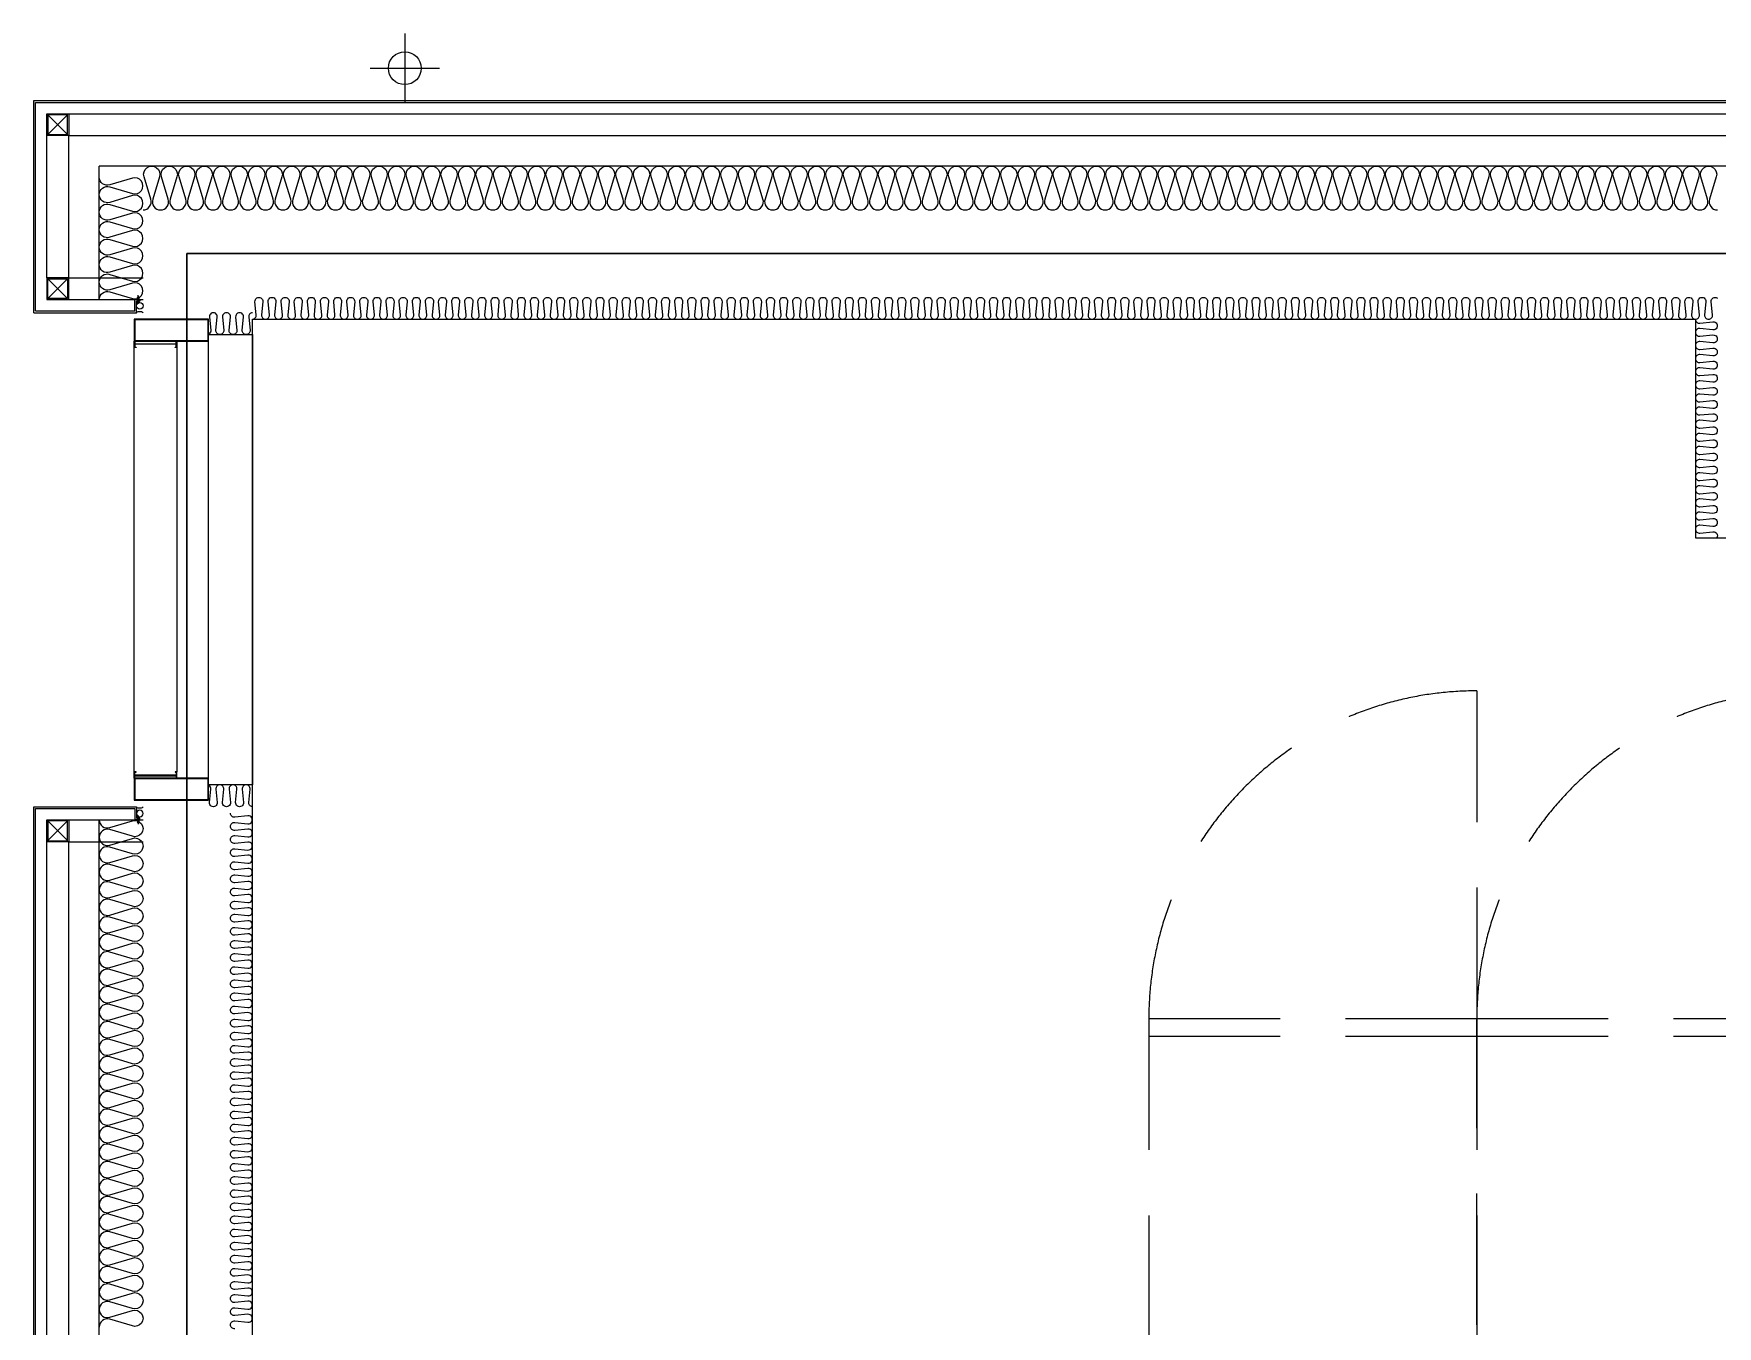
# Model space of a CAD drawing. Header units: millimetres. Extents: x -95754 to 177808, y 34455 to 149960.
# Drawn here: x 108954 to 112804, y 120552 to 123508 of the extents above; entities that cross this region are included whole.
import ezdxf

# ---------------------------------------------------------------- set-up
doc = ezdxf.new("R2010")
doc.units = ezdxf.units.MM
doc.header["$LTSCALE"] = 300
for name, pattern in [('CENTERX2', [4, 2.5, -0.5, 0.5, -0.5]), ('H1', [1.5, 1, -0.5]), ('HID', [2.8, 1.8, -1])]:
    doc.linetypes.add(name, pattern=pattern)
for name, color, linetype in [('------00 Switch Gear', 8, 'Continuous'), ('6FIN', 6, 'Continuous'), ('A-ELE-8', 8, 'Continuous'), ('A-ETC-전기', 253, 'H1'), ('A-FIN', 6, 'Continuous'), ('A-그릴', 4, 'Continuous'), ('A-지붕바닥', 251, 'Continuous'), ('A-하지철물', 55, 'Continuous'), ('ISL', 251, 'Continuous'), ('loco_SCR', 1, 'Continuous'), ('SCREW', 6, 'Continuous'), ('SHEET', 6, 'Continuous'), ('도면층1', 3, 'Continuous'), ('보(girder)', 7, 'HID'), ('복합판넬', 6, 'Continuous'), ('우수계획', 7, 'Continuous'), ('코킹', 191, 'Continuous')]:
    doc.layers.add(name, color=color, linetype=linetype)
doc.layers.add('A-ETC-AREA', color=21, linetype='Continuous', plot=False)

# ---------------------------------------------------------------- blocks, each defined once
blk = doc.blocks.new('*U2290')
at = {"layer": '6FIN'}
blk.add_lwpolyline([(25.3, 50), (-24.7, 50), (-24.7, 0), (25.3, 0)], close=True, dxfattribs=at)
at = {"layer": 'SHEET', "color": 8}
for p, q in [((-22.2, 2.5), (22.8, 47.5)), ((22.8, 2.5), (-22.2, 47.5))]:
    blk.add_line(p, q, dxfattribs=at)
blk.add_lwpolyline([(22.3, 2.3), (-21.7, 2.3, -0.414214), (-22.4, 3), (-22.4, 47, -0.414214), (-21.7, 47.7), (22.3, 47.7, -0.414214), (23, 47), (23, 3, -0.414214)], format="xyb", close=True, dxfattribs=at)
blk = doc.blocks.new('A$C4ff37237')
at = {"layer": '우수계획', "color": 1}
for p, q in [((79.2, 158.3, 0), (79.2, 0, 0)), ((0, 79.2, 0), (158.3, 79.2, 0))]:
    blk.add_line(p, q, dxfattribs=at)
at = {"layer": '우수계획', "color": 6, "lineweight": -3}
blk.add_circle((79.2, 79.2, 0), 37.5, dxfattribs=at)
blk = doc.blocks.new('screw-2')
at = {"layer": 'loco_SCR', "linetype": 'CENTERX2'}
blk.add_line((-8.6, 0), (20.1, 0), dxfattribs=at)
at = {"layer": 'loco_SCR'}
for p, q in [((-2.4, 1.6), (-1.7, 3)), ((-0.7, 0.3), (-2.2, 0.8)), ((0, 4), (0, -4)), ((0, 2), (12.5, 2)), ((4.2, 2.5), (2.4, -2.5)), ((5.9, 2.5), (4.1, -2.5)), ((7.6, 2.5), (5.8, -2.5)), ((9.3, 2.5), (7.5, -2.5)), ((11, 2.5), (10.3, 0.5)), ((16, 0), (11.1, 0.8)), ((16, 0), (12.4, -2)), ((16, 0), (12.5, 2)), ((-2.4, -1.6), (-1.7, -3)), ((-0.7, -0.3), (-2.2, -0.8)), ((0, -2), (12.4, -2)), ((9.8, -1), (9.2, -2.5))]:
    blk.add_line(p, q, dxfattribs=at)
for centre, radius, start, end in [((0, 0), 4, 90, 270), ((-2, 1.3), 0.5, 135, 249.9068), ((-2.1, 3.1), 0.393, 352.9095, 75.2899), ((-0.7, 0), 0.262, 273.8076, 86.5479), ((11.1, -0.6), 1.4, 70.8182, 270.5294), ((-2, -1.3), 0.5, 109.9826, 225), ((-2.1, -3), 0.393, 261.9149, 3.4868)]:
    blk.add_arc(centre, radius, start, end, dxfattribs=at)
blk = doc.blocks.new('A$Caf999d5d')
at = {"layer": 'A-FIN'}
for p, q in [((-1, 15), (25, 14.9)), ((3, 19), (29, 18.9)), ((25, 7.4), (25, 14.9)), ((28, 7.4), (25, 7.4)), ((29, 7.4), (25, 7.4)), ((29, 7.4), (29, 18.9))]:
    blk.add_line(p, q, dxfattribs=at)
at = {"layer": '코킹', "color": 1}
blk.add_circle((14.5, 7.5), 7.5, dxfattribs=at)
at = {"layer": '코킹', "color": 1, "extrusion": (0, 0, -1)}
blk.add_ellipse((-1, 7.5), major_axis=(0, 7.5), ratio=0.368706, start_param=0, end_param=3.141604, dxfattribs=at)
at = {"layer": 'SCREW', "xscale": 0.700000000000001, "yscale": 0.700000000000001, "zscale": 0.700000000000001, "rotation": 359.9997454971837}
blk.add_blockref('screw-2', (25, 11.2), dxfattribs=at)
blk = doc.blocks.new('A$C23e6e1ad')
at = {"layer": 'A-하지철물'}
for p, q in [((170, -30), (0, -30)), ((170, -80), (0, -80))]:
    blk.add_line(p, q, dxfattribs=at)
at = {"layer": '복합판넬'}
for p, q in [((250, 0), (15, 0)), ((246, -4), (19, -4))]:
    blk.add_line(p, q, dxfattribs=at)
at = {"layer": 'A-FIN', "rotation": 270}
blk.add_blockref('A$Caf999d5d', (0, -1), dxfattribs=at)
at = {"layer": '보(girder)', "rotation": 90}
blk.add_blockref('*U2290', (220, -55.3), dxfattribs=at)
blk = doc.blocks.new('*U2392')
at = {"layer": 'A-그릴', "color": 8, "ltscale": 4}
for p, q in [((-1438.1, 170), (-438.1, 170)), ((-1438.1, 0), (-438.1, 0))]:
    blk.add_line(p, q, dxfattribs=at)
at = {"layer": 'A-그릴', "color": 8}
for p, q in [((-1423.1, 170), (-453.1, 170)), ((-453.1, 72.8), (-1423.1, 72.8))]:
    blk.add_line(p, q, dxfattribs=at)
at = {"layer": 'A-그릴', "color": 7, "ltscale": 4}
blk.add_line((-438.1, 0), (-438.1, 170), dxfattribs=at)
at = {"layer": 'A-그릴', "ltscale": 4}
for points in [[(-1438.1, 0), (-1438.1, 170), (-1488.1, 170), (-1488.1, 0), (-1438.1, 0)], [(-388.1, 0), (-388.1, 170), (-438.1, 170), (-438.1, 0), (-388.1, 0)]]:
    blk.add_lwpolyline(points, dxfattribs=at)
for points in [[(-1439.3, 1.2), (-1439.3, 168.8), (-1486.9, 168.8), (-1486.9, 1.2)], [(-1423.1, 170), (-1438.1, 170), (-1438.1, 168), (-1436.6, 168), (-1436.6, 168.9), (-1432.2, 168.9), (-1432.2, 73.9), (-1436.6, 73.9), (-1436.6, 74.8), (-1438.1, 74.8), (-1438.1, 72.8), (-1423.1, 72.8), (-1423.1, 76.8), (-1424.2, 76.8), (-1424.2, 73.9), (-1431.1, 73.9), (-1431.1, 168.9), (-1424.2, 168.9), (-1424.2, 166), (-1423.1, 166)], [(-453.1, 170), (-438.1, 170), (-438.1, 168), (-439.6, 168), (-439.6, 168.9), (-444, 168.9), (-444, 73.9), (-439.6, 73.9), (-439.6, 74.8), (-438.1, 74.8), (-438.1, 72.8), (-453.1, 72.8), (-453.1, 76.8), (-452, 76.8), (-452, 73.9), (-445.1, 73.9), (-445.1, 168.9), (-452, 168.9), (-452, 166), (-453.1, 166)], [(-389.3, 1.2), (-389.3, 168.8), (-436.9, 168.8), (-436.9, 1.2)]]:
    blk.add_lwpolyline(points, close=True, dxfattribs=at)
blk = doc.blocks.new('750X2500')
at = {"layer": 'A-ETC-전기'}
for p, q in [((-3250, 750), (-2458, 750)), ((-2460, 750), (-2460, 0)), ((-40, 750), (-40, 0)), ((750, 0), (-42, 0))]:
    blk.add_line(p, q, dxfattribs=at)
blk.add_lwpolyline([(-2500, 750), (-2500, 0), (0, 0), (0, 750)], close=True, dxfattribs=at)
for centre, start, end in [((-2500, 750), 180, 270), ((0, 0), 0, 90)]:
    blk.add_arc(centre, 750, start, end, dxfattribs=at)

msp = doc.modelspace()

# ---------------------------------------------------------------- linework, layer by layer
at = {"layer": 'A-ELE-8'}
msp.add_line((109453.6, 122820), (109453.6, 121790), dxfattribs=at)
at = {"layer": 'A-ETC-AREA'}
for points in [[(109303.6, 107505), (145803.6, 107505), (145803.6, 123005), (109303.6, 123005)], [(109303.6, 123005), (136703.6, 123005), (136703.6, 111105), (109303.6, 111105)]]:
    msp.add_lwpolyline(points, close=True, dxfattribs=at)
at = {"layer": 'A-하지철물'}
for points in [[(108983.6, 122950), (108983.6, 123325), (131898.6, 123325)], [(109033.6, 122950), (109033.6, 123275), (131898.6, 123275)], [(109203.6, 118695), (108983.6, 118695), (108983.6, 121660)], [(109203.6, 118745), (109033.6, 118745), (109033.6, 121660)]]:
    msp.add_lwpolyline(points, dxfattribs=at)
at = {"layer": 'ISL'}
for p, q in [((109103.6, 122900), (109103.6, 123205)), ((109353.6, 122820), (109453.6, 122820)), ((109453.6, 121790), (109353.6, 121790)), ((109103.6, 118695), (109103.6, 121710))]:
    msp.add_line(p, q, dxfattribs=at)
at = {"layer": 'ISL', "elevation": 0}
for points in [[(131948.6, 123205), (109103.6, 123205)], [(109453.6, 118665), (109453.6, 122855), (112753.6, 122855), (112753.6, 122355), (113553.6, 122355), (113553.6, 122855), (121303.6, 122855), (121303.6, 121855), (123853.6, 121855), (123853.6, 122355), (124353.6, 122355), (124353.6, 122855), (134353.6, 122855), (134353.6, 122355), (135153.6, 122355), (135153.6, 122855), (136553.6, 122855), (136553.6, 118455)]]:
    msp.add_lwpolyline(points, dxfattribs=at)
for points in [[(109203.6, 123105, 0.509267), (109221.3, 123129.3), (109205.9, 123180.8, -1.372593), (109241.3, 123180.8), (109225.9, 123129.3, 0.509267), (109243.6, 123105, 0.509267), (109261.3, 123129.3), (109245.9, 123180.8, -1.372593), (109281.3, 123180.8), (109265.9, 123129.3, 0.509267), (109283.6, 123105, 0.509267), (109301.3, 123129.3), (109285.9, 123180.8, -1.372593), (109321.3, 123180.8), (109305.9, 123129.3, 0.509267), (109323.6, 123105, 0.509267), (109341.3, 123129.3), (109325.9, 123180.8, -1.372593), (109361.3, 123180.8), (109345.9, 123129.3, 0.509267), (109363.6, 123105, 0.509267), (109381.3, 123129.3), (109365.9, 123180.8, -1.372593), (109401.3, 123180.8), (109385.9, 123129.3, 0.509267), (109403.6, 123105, 0.509267), (109421.3, 123129.3), (109405.9, 123180.8, -1.372593), (109441.3, 123180.8), (109425.9, 123129.3, 0.509267), (109443.6, 123105, 0.509267), (109461.3, 123129.3), (109445.9, 123180.8, -1.372593), (109481.3, 123180.8), (109465.9, 123129.3, 0.509267), (109483.6, 123105, 0.509267), (109501.3, 123129.3), (109485.9, 123180.8, -1.372593), (109521.3, 123180.8), (109505.9, 123129.3, 0.509267), (109523.6, 123105, 0.509267), (109541.3, 123129.3), (109525.9, 123180.8, -1.372593), (109561.3, 123180.8), (109545.9, 123129.3, 0.509267), (109563.6, 123105, 0.509267), (109581.3, 123129.3), (109565.9, 123180.8, -1.372593), (109601.3, 123180.8), (109585.9, 123129.3, 0.509267), (109603.6, 123105, 0.509267), (109621.3, 123129.3), (109605.9, 123180.8, -1.372593), (109641.3, 123180.8), (109625.9, 123129.3, 0.509267), (109643.6, 123105, 0.509267), (109661.3, 123129.3), (109645.9, 123180.8, -1.372593), (109681.3, 123180.8), (109665.9, 123129.3, 0.509267), (109683.6, 123105, 0.509267), (109701.3, 123129.3), (109685.9, 123180.8, -1.372593), (109721.3, 123180.8), (109705.9, 123129.3, 0.509267), (109723.6, 123105, 0.509267), (109741.3, 123129.3), (109725.9, 123180.8, -1.372593), (109761.3, 123180.8), (109745.9, 123129.3, 0.509267), (109763.6, 123105, 0.509267), (109781.3, 123129.3), (109765.9, 123180.8, -1.372593), (109801.3, 123180.8), (109785.9, 123129.3, 0.509267), (109803.6, 123105, 0.509267), (109821.3, 123129.3), (109805.9, 123180.8, -1.372593), (109841.3, 123180.8), (109825.9, 123129.3, 0.509267), (109843.6, 123105, 0.509267), (109861.3, 123129.3), (109845.9, 123180.8, -1.372593), (109881.3, 123180.8), (109865.9, 123129.3, 0.509267), (109883.6, 123105, 0.509267), (109901.3, 123129.3), (109885.9, 123180.8, -1.372593), (109921.3, 123180.8), (109905.9, 123129.3, 0.509267), (109923.6, 123105, 0.509267), (109941.3, 123129.3), (109925.9, 123180.8, -1.372593), (109961.3, 123180.8), (109945.9, 123129.3, 0.509267), (109963.6, 123105, 0.509267), (109981.3, 123129.3), (109965.9, 123180.8, -1.372593), (110001.3, 123180.8), (109985.9, 123129.3, 0.509267), (110003.6, 123105, 0.509267), (110021.3, 123129.3), (110005.9, 123180.8, -1.372593), (110041.3, 123180.8), (110025.9, 123129.3, 0.509267), (110043.6, 123105, 0.509267), (110061.3, 123129.3), (110045.9, 123180.8, -1.372593), (110081.3, 123180.8), (110065.9, 123129.3, 0.509267), (110083.6, 123105, 0.509267), (110101.3, 123129.3), (110085.9, 123180.8, -1.372593), (110121.3, 123180.8), (110105.9, 123129.3, 0.509267), (110123.6, 123105, 0.509267), (110141.3, 123129.3), (110125.9, 123180.8, -1.372593), (110161.3, 123180.8), (110145.9, 123129.3, 0.509267), (110163.6, 123105, 0.509267), (110181.3, 123129.3), (110165.9, 123180.8, -1.372593), (110201.3, 123180.8), (110185.9, 123129.3, 0.509267), (110203.6, 123105, 0.509267), (110221.3, 123129.3), (110205.9, 123180.8, -1.372593), (110241.3, 123180.8), (110225.9, 123129.3, 0.509267), (110243.6, 123105, 0.509267), (110261.3, 123129.3), (110245.9, 123180.8, -1.372593), (110281.3, 123180.8), (110265.9, 123129.3, 0.509267), (110283.6, 123105, 0.509267), (110301.3, 123129.3), (110285.9, 123180.8, -1.372593), (110321.3, 123180.8), (110305.9, 123129.3, 0.509267), (110323.6, 123105, 0.509267), (110341.3, 123129.3), (110325.9, 123180.8, -1.372593), (110361.3, 123180.8), (110345.9, 123129.3, 0.509267), (110363.6, 123105, 0.509267), (110381.3, 123129.3), (110365.9, 123180.8, -1.372593), (110401.3, 123180.8), (110385.9, 123129.3, 0.509267), (110403.6, 123105, 0.509267), (110421.3, 123129.3), (110405.9, 123180.8, -1.372593), (110441.3, 123180.8), (110425.9, 123129.3, 0.509267), (110443.6, 123105, 0.509267), (110461.3, 123129.3), (110445.9, 123180.8, -1.372593), (110481.3, 123180.8), (110465.9, 123129.3, 0.509267), (110483.6, 123105, 0.509267), (110501.3, 123129.3), (110485.9, 123180.8, -1.372593), (110521.3, 123180.8), (110505.9, 123129.3, 0.509267), (110523.6, 123105, 0.509267), (110541.3, 123129.3), (110525.9, 123180.8, -1.372593), (110561.3, 123180.8), (110545.9, 123129.3, 0.509267), (110563.6, 123105, 0.509267), (110581.3, 123129.3), (110565.9, 123180.8, -1.372593), (110601.3, 123180.8), (110585.9, 123129.3, 0.509267), (110603.6, 123105, 0.509267), (110621.3, 123129.3), (110605.9, 123180.8, -1.372593), (110641.3, 123180.8), (110625.9, 123129.3, 0.509267), (110643.6, 123105, 0.509267), (110661.3, 123129.3), (110645.9, 123180.8, -1.372593), (110681.3, 123180.8), (110665.9, 123129.3, 0.509267), (110683.6, 123105, 0.509267), (110701.3, 123129.3), (110685.9, 123180.8, -1.372593), (110721.3, 123180.8), (110705.9, 123129.3, 0.509267), (110723.6, 123105, 0.509267), (110741.3, 123129.3), (110725.9, 123180.8, -1.372593), (110761.3, 123180.8), (110745.9, 123129.3, 0.509267), (110763.6, 123105, 0.509267), (110781.3, 123129.3), (110765.9, 123180.8, -1.372593), (110801.3, 123180.8), (110785.9, 123129.3, 0.509267), (110803.6, 123105, 0.509267), (110821.3, 123129.3), (110805.9, 123180.8, -1.372593), (110841.3, 123180.8), (110825.9, 123129.3, 0.509267), (110843.6, 123105, 0.509267), (110861.3, 123129.3), (110845.9, 123180.8, -1.372593), (110881.3, 123180.8), (110865.9, 123129.3, 0.509267), (110883.6, 123105, 0.509267), (110901.3, 123129.3), (110885.9, 123180.8, -1.372593), (110921.3, 123180.8), (110905.9, 123129.3, 0.509267), (110923.6, 123105, 0.509267), (110941.3, 123129.3), (110925.9, 123180.8, -1.372593), (110961.3, 123180.8), (110945.9, 123129.3, 0.509267), (110963.6, 123105, 0.509267), (110981.3, 123129.3), (110965.9, 123180.8, -1.372593), (111001.3, 123180.8), (110985.9, 123129.3, 0.509267), (111003.6, 123105, 0.509267), (111021.3, 123129.3), (111005.9, 123180.8, -1.372593), (111041.3, 123180.8), (111025.9, 123129.3, 0.509267), (111043.6, 123105, 0.509267), (111061.3, 123129.3), (111045.9, 123180.8, -1.372593), (111081.3, 123180.8), (111065.9, 123129.3, 0.509267), (111083.6, 123105, 0.509267), (111101.3, 123129.3), (111085.9, 123180.8, -1.372593), (111121.3, 123180.8), (111105.9, 123129.3, 0.509267), (111123.6, 123105, 0.509267), (111141.3, 123129.3), (111125.9, 123180.8, -1.372593), (111161.3, 123180.8), (111145.9, 123129.3, 0.509267), (111163.6, 123105, 0.509267), (111181.3, 123129.3), (111165.9, 123180.8, -1.372593), (111201.3, 123180.8), (111185.9, 123129.3, 0.509267), (111203.6, 123105, 0.509267), (111221.3, 123129.3), (111205.9, 123180.8, -1.372593), (111241.3, 123180.8), (111225.9, 123129.3, 0.509267), (111243.6, 123105, 0.509267), (111261.3, 123129.3), (111245.9, 123180.8, -1.372593), (111281.3, 123180.8), (111265.9, 123129.3, 0.509267), (111283.6, 123105, 0.509267), (111301.3, 123129.3), (111285.9, 123180.8, -1.372593), (111321.3, 123180.8), (111305.9, 123129.3, 0.509267), (111323.6, 123105, 0.509267), (111341.3, 123129.3), (111325.9, 123180.8, -1.372593), (111361.3, 123180.8), (111345.9, 123129.3, 0.509267), (111363.6, 123105, 0.509267), (111381.3, 123129.3), (111365.9, 123180.8, -1.372593), (111401.3, 123180.8), (111385.9, 123129.3, 0.509267), (111403.6, 123105, 0.509267), (111421.3, 123129.3), (111405.9, 123180.8, -1.372593), (111441.3, 123180.8), (111425.9, 123129.3, 0.509267), (111443.6, 123105, 0.509267), (111461.3, 123129.3), (111445.9, 123180.8, -1.372593), (111481.3, 123180.8), (111465.9, 123129.3, 0.509267), (111483.6, 123105, 0.509267), (111501.3, 123129.3), (111485.9, 123180.8, -1.372593), (111521.3, 123180.8), (111505.9, 123129.3, 0.509267), (111523.6, 123105, 0.509267), (111541.3, 123129.3), (111525.9, 123180.8, -1.372593), (111561.3, 123180.8), (111545.9, 123129.3, 0.509267), (111563.6, 123105, 0.509267), (111581.3, 123129.3), (111565.9, 123180.8, -1.372593), (111601.3, 123180.8), (111585.9, 123129.3, 0.509267), (111603.6, 123105, 0.509267), (111621.3, 123129.3), (111605.9, 123180.8, -1.372593), (111641.3, 123180.8), (111625.9, 123129.3, 0.509267), (111643.6, 123105, 0.509267), (111661.3, 123129.3), (111645.9, 123180.8, -1.372593), (111681.3, 123180.8), (111665.9, 123129.3, 0.509267), (111683.6, 123105, 0.509267), (111701.3, 123129.3), (111685.9, 123180.8, -1.372593), (111721.3, 123180.8), (111705.9, 123129.3, 0.509267), (111723.6, 123105, 0.509267), (111741.3, 123129.3), (111725.9, 123180.8, -1.372593), (111761.3, 123180.8), (111745.9, 123129.3, 0.509267), (111763.6, 123105, 0.509267), (111781.3, 123129.3), (111765.9, 123180.8, -1.372593), (111801.3, 123180.8), (111785.9, 123129.3, 0.509267), (111803.6, 123105, 0.509267), (111821.3, 123129.3), (111805.9, 123180.8, -1.372593), (111841.3, 123180.8), (111825.9, 123129.3, 0.509267), (111843.6, 123105, 0.509267), (111861.3, 123129.3), (111845.9, 123180.8, -1.372593), (111881.3, 123180.8), (111865.9, 123129.3, 0.509267), (111883.6, 123105, 0.509267), (111901.3, 123129.3), (111885.9, 123180.8, -1.372593), (111921.3, 123180.8), (111905.9, 123129.3, 0.509267), (111923.6, 123105, 0.509267), (111941.3, 123129.3), (111925.9, 123180.8, -1.372593), (111961.3, 123180.8), (111945.9, 123129.3, 0.509267), (111963.6, 123105, 0.509267), (111981.3, 123129.3), (111965.9, 123180.8, -1.372593), (112001.3, 123180.8), (111985.9, 123129.3, 0.509267), (112003.6, 123105, 0.509267), (112021.3, 123129.3), (112005.9, 123180.8, -1.372593), (112041.3, 123180.8), (112025.9, 123129.3, 0.509267), (112043.6, 123105, 0.509267), (112061.3, 123129.3), (112045.9, 123180.8, -1.372593), (112081.3, 123180.8), (112065.9, 123129.3, 0.509267), (112083.6, 123105, 0.509267), (112101.3, 123129.3), (112085.9, 123180.8, -1.372593), (112121.3, 123180.8), (112105.9, 123129.3, 0.509267), (112123.6, 123105, 0.509267), (112141.3, 123129.3), (112125.9, 123180.8, -1.372593), (112161.3, 123180.8), (112145.9, 123129.3, 0.509267), (112163.6, 123105, 0.509267), (112181.3, 123129.3), (112165.9, 123180.8, -1.372593), (112201.3, 123180.8), (112185.9, 123129.3, 0.509267), (112203.6, 123105, 0.509267), (112221.3, 123129.3), (112205.9, 123180.8, -1.372593), (112241.3, 123180.8), (112225.9, 123129.3, 0.509267), (112243.6, 123105, 0.509267), (112261.3, 123129.3), (112245.9, 123180.8, -1.372593), (112281.3, 123180.8), (112265.9, 123129.3, 0.509267), (112283.6, 123105, 0.509267), (112301.3, 123129.3), (112285.9, 123180.8, -1.372593), (112321.3, 123180.8), (112305.9, 123129.3, 0.509267), (112323.6, 123105, 0.509267), (112341.3, 123129.3), (112325.9, 123180.8, -1.372593), (112361.3, 123180.8), (112345.9, 123129.3, 0.509267), (112363.6, 123105, 0.509267), (112381.3, 123129.3), (112365.9, 123180.8, -1.372593), (112401.3, 123180.8), (112385.9, 123129.3, 0.509267), (112403.6, 123105, 0.509267), (112421.3, 123129.3), (112405.9, 123180.8, -1.372593), (112441.3, 123180.8), (112425.9, 123129.3, 0.509267), (112443.6, 123105, 0.509267), (112461.3, 123129.3), (112445.9, 123180.8, -1.372593), (112481.3, 123180.8), (112465.9, 123129.3, 0.509267), (112483.6, 123105, 0.509267), (112501.3, 123129.3), (112485.9, 123180.8, -1.372593), (112521.3, 123180.8), (112505.9, 123129.3, 0.509267), (112523.6, 123105, 0.509267), (112541.3, 123129.3), (112525.9, 123180.8, -1.372593), (112561.3, 123180.8), (112545.9, 123129.3, 0.509267), (112563.6, 123105, 0.509267), (112581.3, 123129.3), (112565.9, 123180.8, -1.372593), (112601.3, 123180.8), (112585.9, 123129.3, 0.509267), (112603.6, 123105, 0.509267), (112621.3, 123129.3), (112605.9, 123180.8, -1.372593), (112641.3, 123180.8), (112625.9, 123129.3, 0.509267), (112643.6, 123105, 0.509267), (112661.3, 123129.3), (112645.9, 123180.8, -1.372593), (112681.3, 123180.8), (112665.9, 123129.3, 0.509267), (112683.6, 123105, 0.509267), (112701.3, 123129.3), (112685.9, 123180.8, -1.372593), (112721.3, 123180.8), (112705.9, 123129.3, 0.509267), (112723.6, 123105, 0.509267), (112741.3, 123129.3), (112725.9, 123180.8, -1.372593), (112761.3, 123180.8), (112745.9, 123129.3, 0.509267), (112763.6, 123105, 0.509267), (112781.3, 123129.3), (112765.9, 123180.8, -1.372593), (112801.3, 123180.8), (112785.9, 123129.3, 0.509267), (112803.6, 123105, 0.509267)], [(109103.6, 122900, -0.509267), (109127.8, 122917.7), (109179.3, 122902.4, 1.372593), (109179.3, 122937.7), (109127.8, 122922.4, -0.509267), (109103.6, 122940, -0.509267), (109127.8, 122957.7), (109179.3, 122942.4, 1.372593), (109179.3, 122977.7), (109127.8, 122962.4, -0.509267), (109103.6, 122980, -0.509267), (109127.8, 122997.7), (109179.3, 122982.4, 1.372593), (109179.3, 123017.7), (109127.8, 123002.4, -0.509267), (109103.6, 123020, -0.509267), (109127.8, 123037.7), (109179.3, 123022.4, 1.372593), (109179.3, 123057.7), (109127.8, 123042.4, -0.509267), (109103.6, 123060, -0.509267), (109127.8, 123077.7), (109179.3, 123062.4, 1.372593), (109179.3, 123097.7), (109127.8, 123082.4, -0.509267), (109103.6, 123100, -0.509267), (109127.8, 123117.7), (109179.3, 123102.4, 1.372593), (109179.3, 123137.7), (109127.8, 123122.4, -0.509267), (109103.6, 123140, -0.509267), (109127.8, 123157.7), (109179.3, 123142.4, 1.372593), (109179.3, 123177.7), (109127.8, 123162.4, -0.509267), (109103.6, 123180)], [(109453.6, 122855, 0.44469), (109462.6, 122865), (109459.6, 122895, -1.108889), (109477.6, 122895), (109474.6, 122865, 0.44469), (109483.6, 122855, 0.44469), (109492.6, 122865), (109489.6, 122895, -1.108889), (109507.6, 122895), (109504.6, 122865, 0.44469), (109513.6, 122855, 0.44469), (109522.6, 122865), (109519.6, 122895, -1.108889), (109537.6, 122895), (109534.6, 122865, 0.44469), (109543.6, 122855, 0.44469), (109552.6, 122865), (109549.6, 122895, -1.108889), (109567.6, 122895), (109564.6, 122865, 0.44469), (109573.6, 122855, 0.44469), (109582.6, 122865), (109579.6, 122895, -1.108889), (109597.6, 122895), (109594.6, 122865, 0.44469), (109603.6, 122855, 0.44469), (109612.6, 122865), (109609.6, 122895, -1.108889), (109627.6, 122895), (109624.6, 122865, 0.44469), (109633.6, 122855, 0.44469), (109642.6, 122865), (109639.6, 122895, -1.108889), (109657.6, 122895), (109654.6, 122865, 0.44469), (109663.6, 122855, 0.44469), (109672.6, 122865), (109669.6, 122895, -1.108889), (109687.6, 122895), (109684.6, 122865, 0.44469), (109693.6, 122855, 0.44469), (109702.6, 122865), (109699.6, 122895, -1.108889), (109717.6, 122895), (109714.6, 122865, 0.44469), (109723.6, 122855, 0.44469), (109732.6, 122865), (109729.6, 122895, -1.108889), (109747.6, 122895), (109744.6, 122865, 0.44469), (109753.6, 122855, 0.44469), (109762.6, 122865), (109759.6, 122895, -1.108889), (109777.6, 122895), (109774.6, 122865, 0.44469), (109783.6, 122855, 0.44469), (109792.6, 122865), (109789.6, 122895, -1.108889), (109807.6, 122895), (109804.6, 122865, 0.44469), (109813.6, 122855, 0.44469), (109822.6, 122865), (109819.6, 122895, -1.108889), (109837.6, 122895), (109834.6, 122865, 0.44469), (109843.6, 122855, 0.44469), (109852.6, 122865), (109849.6, 122895, -1.108889), (109867.6, 122895), (109864.6, 122865, 0.44469), (109873.6, 122855, 0.44469), (109882.6, 122865), (109879.6, 122895, -1.108889), (109897.6, 122895), (109894.6, 122865, 0.44469), (109903.6, 122855, 0.44469), (109912.6, 122865), (109909.6, 122895, -1.108889), (109927.6, 122895), (109924.6, 122865, 0.44469), (109933.6, 122855, 0.44469), (109942.6, 122865), (109939.6, 122895, -1.108889), (109957.6, 122895), (109954.6, 122865, 0.44469), (109963.6, 122855, 0.44469), (109972.6, 122865), (109969.6, 122895, -1.108889), (109987.6, 122895), (109984.6, 122865, 0.44469), (109993.6, 122855, 0.44469), (110002.6, 122865), (109999.6, 122895, -1.108889), (110017.6, 122895), (110014.6, 122865, 0.44469), (110023.6, 122855, 0.44469), (110032.6, 122865), (110029.6, 122895, -1.108889), (110047.6, 122895), (110044.6, 122865, 0.44469), (110053.6, 122855, 0.44469), (110062.6, 122865), (110059.6, 122895, -1.108889), (110077.6, 122895), (110074.6, 122865, 0.44469), (110083.6, 122855, 0.44469), (110092.6, 122865), (110089.6, 122895, -1.108889), (110107.6, 122895), (110104.6, 122865, 0.44469), (110113.6, 122855, 0.44469), (110122.6, 122865), (110119.6, 122895, -1.108889), (110137.6, 122895), (110134.6, 122865, 0.44469), (110143.6, 122855, 0.44469), (110152.6, 122865), (110149.6, 122895, -1.108889), (110167.6, 122895), (110164.6, 122865, 0.44469), (110173.6, 122855, 0.44469), (110182.6, 122865), (110179.6, 122895, -1.108889), (110197.6, 122895), (110194.6, 122865, 0.44469), (110203.6, 122855, 0.44469), (110212.6, 122865), (110209.6, 122895, -1.108889), (110227.6, 122895), (110224.6, 122865, 0.44469), (110233.6, 122855, 0.44469), (110242.6, 122865), (110239.6, 122895, -1.108889), (110257.6, 122895), (110254.6, 122865, 0.44469), (110263.6, 122855, 0.44469), (110272.6, 122865), (110269.6, 122895, -1.108889), (110287.6, 122895), (110284.6, 122865, 0.44469), (110293.6, 122855, 0.44469), (110302.6, 122865), (110299.6, 122895, -1.108889), (110317.6, 122895), (110314.6, 122865, 0.44469), (110323.6, 122855, 0.44469), (110332.6, 122865), (110329.6, 122895, -1.108889), (110347.6, 122895), (110344.6, 122865, 0.44469), (110353.6, 122855, 0.44469), (110362.6, 122865), (110359.6, 122895, -1.108889), (110377.6, 122895), (110374.6, 122865, 0.44469), (110383.6, 122855, 0.44469), (110392.6, 122865), (110389.6, 122895, -1.108889), (110407.6, 122895), (110404.6, 122865, 0.44469), (110413.6, 122855, 0.44469), (110422.6, 122865), (110419.6, 122895, -1.108889), (110437.6, 122895), (110434.6, 122865, 0.44469), (110443.6, 122855, 0.44469), (110452.6, 122865), (110449.6, 122895, -1.108889), (110467.6, 122895), (110464.6, 122865, 0.44469), (110473.6, 122855, 0.44469), (110482.6, 122865), (110479.6, 122895, -1.108889), (110497.6, 122895), (110494.6, 122865, 0.44469), (110503.6, 122855, 0.44469), (110512.6, 122865), (110509.6, 122895, -1.108889), (110527.6, 122895), (110524.6, 122865, 0.44469), (110533.6, 122855, 0.44469), (110542.6, 122865), (110539.6, 122895, -1.108889), (110557.6, 122895), (110554.6, 122865, 0.44469), (110563.6, 122855, 0.44469), (110572.6, 122865), (110569.6, 122895, -1.108889), (110587.6, 122895), (110584.6, 122865, 0.44469), (110593.6, 122855, 0.44469), (110602.6, 122865), (110599.6, 122895, -1.108889), (110617.6, 122895), (110614.6, 122865, 0.44469), (110623.6, 122855, 0.44469), (110632.6, 122865), (110629.6, 122895, -1.108889), (110647.6, 122895), (110644.6, 122865, 0.44469), (110653.6, 122855, 0.44469), (110662.6, 122865), (110659.6, 122895, -1.108889), (110677.6, 122895), (110674.6, 122865, 0.44469), (110683.6, 122855, 0.44469), (110692.6, 122865), (110689.6, 122895, -1.108889), (110707.6, 122895), (110704.6, 122865, 0.44469), (110713.6, 122855, 0.44469), (110722.6, 122865), (110719.6, 122895, -1.108889), (110737.6, 122895), (110734.6, 122865, 0.44469), (110743.6, 122855, 0.44469), (110752.6, 122865), (110749.6, 122895, -1.108889), (110767.6, 122895), (110764.6, 122865, 0.44469), (110773.6, 122855, 0.44469), (110782.6, 122865), (110779.6, 122895, -1.108889), (110797.6, 122895), (110794.6, 122865, 0.44469), (110803.6, 122855, 0.44469), (110812.6, 122865), (110809.6, 122895, -1.108889), (110827.6, 122895), (110824.6, 122865, 0.44469), (110833.6, 122855, 0.44469), (110842.6, 122865), (110839.6, 122895, -1.108889), (110857.6, 122895), (110854.6, 122865, 0.44469), (110863.6, 122855, 0.44469), (110872.6, 122865), (110869.6, 122895, -1.108889), (110887.6, 122895), (110884.6, 122865, 0.44469), (110893.6, 122855, 0.44469), (110902.6, 122865), (110899.6, 122895, -1.108889), (110917.6, 122895), (110914.6, 122865, 0.44469), (110923.6, 122855, 0.44469), (110932.6, 122865), (110929.6, 122895, -1.108889), (110947.6, 122895), (110944.6, 122865, 0.44469), (110953.6, 122855, 0.44469), (110962.6, 122865), (110959.6, 122895, -1.108889), (110977.6, 122895), (110974.6, 122865, 0.44469), (110983.6, 122855, 0.44469), (110992.6, 122865), (110989.6, 122895, -1.108889), (111007.6, 122895), (111004.6, 122865, 0.44469), (111013.6, 122855, 0.44469), (111022.6, 122865), (111019.6, 122895, -1.108889), (111037.6, 122895), (111034.6, 122865, 0.44469), (111043.6, 122855, 0.44469), (111052.6, 122865), (111049.6, 122895, -1.108889), (111067.6, 122895), (111064.6, 122865, 0.44469), (111073.6, 122855, 0.44469), (111082.6, 122865), (111079.6, 122895, -1.108889), (111097.6, 122895), (111094.6, 122865, 0.44469), (111103.6, 122855, 0.44469), (111112.6, 122865), (111109.6, 122895, -1.108889), (111127.6, 122895), (111124.6, 122865, 0.44469), (111133.6, 122855, 0.44469), (111142.6, 122865), (111139.6, 122895, -1.108889), (111157.6, 122895), (111154.6, 122865, 0.44469), (111163.6, 122855, 0.44469), (111172.6, 122865), (111169.6, 122895, -1.108889), (111187.6, 122895), (111184.6, 122865, 0.44469), (111193.6, 122855, 0.44469), (111202.6, 122865), (111199.6, 122895, -1.108889), (111217.6, 122895), (111214.6, 122865, 0.44469), (111223.6, 122855, 0.44469), (111232.6, 122865), (111229.6, 122895, -1.108889), (111247.6, 122895), (111244.6, 122865, 0.44469), (111253.6, 122855, 0.44469), (111262.6, 122865), (111259.6, 122895, -1.108889), (111277.6, 122895), (111274.6, 122865, 0.44469), (111283.6, 122855, 0.44469), (111292.6, 122865), (111289.6, 122895, -1.108889), (111307.6, 122895), (111304.6, 122865, 0.44469), (111313.6, 122855, 0.44469), (111322.6, 122865), (111319.6, 122895, -1.108889), (111337.6, 122895), (111334.6, 122865, 0.44469), (111343.6, 122855, 0.44469), (111352.6, 122865), (111349.6, 122895, -1.108889), (111367.6, 122895), (111364.6, 122865, 0.44469), (111373.6, 122855, 0.44469), (111382.6, 122865), (111379.6, 122895, -1.108889), (111397.6, 122895), (111394.6, 122865, 0.44469), (111403.6, 122855, 0.44469), (111412.6, 122865), (111409.6, 122895, -1.108889), (111427.6, 122895), (111424.6, 122865, 0.44469), (111433.6, 122855, 0.44469), (111442.6, 122865), (111439.6, 122895, -1.108889), (111457.6, 122895), (111454.6, 122865, 0.44469), (111463.6, 122855, 0.44469), (111472.6, 122865), (111469.6, 122895, -1.108889), (111487.6, 122895), (111484.6, 122865, 0.44469), (111493.6, 122855, 0.44469), (111502.6, 122865), (111499.6, 122895, -1.108889), (111517.6, 122895), (111514.6, 122865, 0.44469), (111523.6, 122855, 0.44469), (111532.6, 122865), (111529.6, 122895, -1.108889), (111547.6, 122895), (111544.6, 122865, 0.44469), (111553.6, 122855, 0.44469), (111562.6, 122865), (111559.6, 122895, -1.108889), (111577.6, 122895), (111574.6, 122865, 0.44469), (111583.6, 122855, 0.44469), (111592.6, 122865), (111589.6, 122895, -1.108889), (111607.6, 122895), (111604.6, 122865, 0.44469), (111613.6, 122855, 0.44469), (111622.6, 122865), (111619.6, 122895, -1.108889), (111637.6, 122895), (111634.6, 122865, 0.44469), (111643.6, 122855, 0.44469), (111652.6, 122865), (111649.6, 122895, -1.108889), (111667.6, 122895), (111664.6, 122865, 0.44469), (111673.6, 122855, 0.44469), (111682.6, 122865), (111679.6, 122895, -1.108889), (111697.6, 122895), (111694.6, 122865, 0.44469), (111703.6, 122855, 0.44469), (111712.6, 122865), (111709.6, 122895, -1.108889), (111727.6, 122895), (111724.6, 122865, 0.44469), (111733.6, 122855, 0.44469), (111742.6, 122865), (111739.6, 122895, -1.108889), (111757.6, 122895), (111754.6, 122865, 0.44469), (111763.6, 122855, 0.44469), (111772.6, 122865), (111769.6, 122895, -1.108889), (111787.6, 122895), (111784.6, 122865, 0.44469), (111793.6, 122855, 0.44469), (111802.6, 122865), (111799.6, 122895, -1.108889), (111817.6, 122895), (111814.6, 122865, 0.44469), (111823.6, 122855, 0.44469), (111832.6, 122865), (111829.6, 122895, -1.108889), (111847.6, 122895), (111844.6, 122865, 0.44469), (111853.6, 122855, 0.44469), (111862.6, 122865), (111859.6, 122895, -1.108889), (111877.6, 122895), (111874.6, 122865, 0.44469), (111883.6, 122855, 0.44469), (111892.6, 122865), (111889.6, 122895, -1.108889), (111907.6, 122895), (111904.6, 122865, 0.44469), (111913.6, 122855, 0.44469), (111922.6, 122865), (111919.6, 122895, -1.108889), (111937.6, 122895), (111934.6, 122865, 0.44469), (111943.6, 122855, 0.44469), (111952.6, 122865), (111949.6, 122895, -1.108889), (111967.6, 122895), (111964.6, 122865, 0.44469), (111973.6, 122855, 0.44469), (111982.6, 122865), (111979.6, 122895, -1.108889), (111997.6, 122895), (111994.6, 122865, 0.44469), (112003.6, 122855, 0.44469), (112012.6, 122865), (112009.6, 122895, -1.108889), (112027.6, 122895), (112024.6, 122865, 0.44469), (112033.6, 122855, 0.44469), (112042.6, 122865), (112039.6, 122895, -1.108889), (112057.6, 122895), (112054.6, 122865, 0.44469), (112063.6, 122855, 0.44469), (112072.6, 122865), (112069.6, 122895, -1.108889), (112087.6, 122895), (112084.6, 122865, 0.44469), (112093.6, 122855, 0.44469), (112102.6, 122865), (112099.6, 122895, -1.108889), (112117.6, 122895), (112114.6, 122865, 0.44469), (112123.6, 122855, 0.44469), (112132.6, 122865), (112129.6, 122895, -1.108889), (112147.6, 122895), (112144.6, 122865, 0.44469), (112153.6, 122855, 0.44469), (112162.6, 122865), (112159.6, 122895, -1.108889), (112177.6, 122895), (112174.6, 122865, 0.44469), (112183.6, 122855, 0.44469), (112192.6, 122865), (112189.6, 122895, -1.108889), (112207.6, 122895), (112204.6, 122865, 0.44469), (112213.6, 122855, 0.44469), (112222.6, 122865), (112219.6, 122895, -1.108889), (112237.6, 122895), (112234.6, 122865, 0.44469), (112243.6, 122855, 0.44469), (112252.6, 122865), (112249.6, 122895, -1.108889), (112267.6, 122895), (112264.6, 122865, 0.44469), (112273.6, 122855, 0.44469), (112282.6, 122865), (112279.6, 122895, -1.108889), (112297.6, 122895), (112294.6, 122865, 0.44469), (112303.6, 122855, 0.44469), (112312.6, 122865), (112309.6, 122895, -1.108889), (112327.6, 122895), (112324.6, 122865, 0.44469), (112333.6, 122855, 0.44469), (112342.6, 122865), (112339.6, 122895, -1.108889), (112357.6, 122895), (112354.6, 122865, 0.44469), (112363.6, 122855, 0.44469), (112372.6, 122865), (112369.6, 122895, -1.108889), (112387.6, 122895), (112384.6, 122865, 0.44469), (112393.6, 122855, 0.44469), (112402.6, 122865), (112399.6, 122895, -1.108889), (112417.6, 122895), (112414.6, 122865, 0.44469), (112423.6, 122855, 0.44469), (112432.6, 122865), (112429.6, 122895, -1.108889), (112447.6, 122895), (112444.6, 122865, 0.44469), (112453.6, 122855, 0.44469), (112462.6, 122865), (112459.6, 122895, -1.108889), (112477.6, 122895), (112474.6, 122865, 0.44469), (112483.6, 122855, 0.44469), (112492.6, 122865), (112489.6, 122895, -1.108889), (112507.6, 122895), (112504.6, 122865, 0.44469), (112513.6, 122855, 0.44469), (112522.6, 122865), (112519.6, 122895, -1.108889), (112537.6, 122895), (112534.6, 122865, 0.44469), (112543.6, 122855, 0.44469), (112552.6, 122865), (112549.6, 122895, -1.108889), (112567.6, 122895), (112564.6, 122865, 0.44469), (112573.6, 122855, 0.44469), (112582.6, 122865), (112579.6, 122895, -1.108889), (112597.6, 122895), (112594.6, 122865, 0.44469), (112603.6, 122855, 0.44469), (112612.6, 122865), (112609.6, 122895, -1.108889), (112627.6, 122895), (112624.6, 122865, 0.44469), (112633.6, 122855, 0.44469), (112642.6, 122865), (112639.6, 122895, -1.108889), (112657.6, 122895), (112654.6, 122865, 0.44469), (112663.6, 122855, 0.44469), (112672.6, 122865), (112669.6, 122895, -1.108889), (112687.6, 122895), (112684.6, 122865, 0.44469), (112693.6, 122855, 0.44469), (112702.6, 122865), (112699.6, 122895, -1.108889), (112717.6, 122895), (112714.6, 122865, 0.44469), (112723.6, 122855, 0.44469), (112732.6, 122865), (112729.6, 122895, -1.108889), (112747.6, 122895), (112744.6, 122865, 0.44469), (112753.6, 122855, 0.44469), (112762.6, 122865), (112759.6, 122895, -1.108889), (112777.6, 122895), (112774.6, 122865, 0.44469), (112783.6, 122855, 0.44469), (112792.6, 122865), (112789.6, 122895, -0.633281), (112803.6, 122903.5, -0.633281)], [(112753.6, 122855, 0.44469), (112763.6, 122846), (112793.6, 122849, -1.108889), (112793.6, 122831), (112763.6, 122834, 0.44469), (112753.6, 122825, 0.44469), (112763.6, 122816), (112793.6, 122819, -1.108889), (112793.6, 122801), (112763.6, 122804, 0.44469), (112753.6, 122795, 0.44469), (112763.6, 122786), (112793.6, 122789, -1.108889), (112793.6, 122771), (112763.6, 122774, 0.44469), (112753.6, 122765, 0.44469), (112763.6, 122756), (112793.6, 122759, -1.108889), (112793.6, 122741), (112763.6, 122744, 0.44469), (112753.6, 122735, 0.44469), (112763.6, 122726), (112793.6, 122729, -1.108889), (112793.6, 122711), (112763.6, 122714, 0.44469), (112753.6, 122705, 0.44469), (112763.6, 122696), (112793.6, 122699, -1.108889), (112793.6, 122681), (112763.6, 122684, 0.44469), (112753.6, 122675, 0.44469), (112763.6, 122666), (112793.6, 122669, -1.108889), (112793.6, 122651), (112763.6, 122654, 0.44469), (112753.6, 122645, 0.44469), (112763.6, 122636), (112793.6, 122639, -1.108889), (112793.6, 122621), (112763.6, 122624, 0.44469), (112753.6, 122615, 0.44469), (112763.6, 122606), (112793.6, 122609, -1.108889), (112793.6, 122591), (112763.6, 122594, 0.44469), (112753.6, 122585, 0.44469), (112763.6, 122576), (112793.6, 122579, -1.108889), (112793.6, 122561), (112763.6, 122564, 0.44469), (112753.6, 122555, 0.44469), (112763.6, 122546), (112793.6, 122549, -1.108889), (112793.6, 122531), (112763.6, 122534, 0.44469), (112753.6, 122525, 0.44469), (112763.6, 122516), (112793.6, 122519, -1.108889), (112793.6, 122501), (112763.6, 122504, 0.44469), (112753.6, 122495, 0.44469), (112763.6, 122486), (112793.6, 122489, -1.108889), (112793.6, 122471), (112763.6, 122474, 0.44469), (112753.6, 122465, 0.44469), (112763.6, 122456), (112793.6, 122459, -1.108889), (112793.6, 122441), (112763.6, 122444, 0.44469), (112753.6, 122435, 0.44469), (112763.6, 122426), (112793.6, 122429, -1.108889), (112793.6, 122411), (112763.6, 122414, 0.44469), (112753.6, 122405, 0.44469), (112763.6, 122396), (112793.6, 122399, -1.108889), (112793.6, 122381), (112763.6, 122384, 0.44469), (112753.6, 122375, 0.44469), (112763.6, 122366), (112793.6, 122369, -0.633281), (112802.1, 122355, -0.633281)], [(109103.6, 121710, 0.509267), (109127.8, 121692.3), (109179.3, 121707.7, -1.372593), (109179.3, 121672.3), (109127.8, 121687.7, 0.509267), (109103.6, 121670, 0.509267), (109127.8, 121652.3), (109179.3, 121667.7, -1.372593), (109179.3, 121632.3), (109127.8, 121647.7, 0.509267), (109103.6, 121630, 0.509267), (109127.8, 121612.3), (109179.3, 121627.7, -1.372593), (109179.3, 121592.3), (109127.8, 121607.7, 0.509267), (109103.6, 121590, 0.509267), (109127.8, 121572.3), (109179.3, 121587.7, -1.372593), (109179.3, 121552.3), (109127.8, 121567.7, 0.509267), (109103.6, 121550, 0.509267), (109127.8, 121532.3), (109179.3, 121547.7, -1.372593), (109179.3, 121512.3), (109127.8, 121527.7, 0.509267), (109103.6, 121510, 0.509267), (109127.8, 121492.3), (109179.3, 121507.7, -1.372593), (109179.3, 121472.3), (109127.8, 121487.7, 0.509267), (109103.6, 121470, 0.509267), (109127.8, 121452.3), (109179.3, 121467.7, -1.372593), (109179.3, 121432.3), (109127.8, 121447.7, 0.509267), (109103.6, 121430, 0.509267), (109127.8, 121412.3), (109179.3, 121427.7, -1.372593), (109179.3, 121392.3), (109127.8, 121407.7, 0.509267), (109103.6, 121390, 0.509267), (109127.8, 121372.3), (109179.3, 121387.7, -1.372593), (109179.3, 121352.3), (109127.8, 121367.7, 0.509267), (109103.6, 121350, 0.509267), (109127.8, 121332.3), (109179.3, 121347.7, -1.372593), (109179.3, 121312.3), (109127.8, 121327.7, 0.509267), (109103.6, 121310, 0.509267), (109127.8, 121292.3), (109179.3, 121307.7, -1.372593), (109179.3, 121272.3), (109127.8, 121287.7, 0.509267), (109103.6, 121270, 0.509267), (109127.8, 121252.3), (109179.3, 121267.7, -1.372593), (109179.3, 121232.3), (109127.8, 121247.7, 0.509267), (109103.6, 121230, 0.509267), (109127.8, 121212.3), (109179.3, 121227.7, -1.372593), (109179.3, 121192.3), (109127.8, 121207.7, 0.509267), (109103.6, 121190, 0.509267), (109127.8, 121172.3), (109179.3, 121187.7, -1.372593), (109179.3, 121152.3), (109127.8, 121167.7, 0.509267), (109103.6, 121150, 0.509267), (109127.8, 121132.3), (109179.3, 121147.7, -1.372593), (109179.3, 121112.3), (109127.8, 121127.7, 0.509267), (109103.6, 121110, 0.509267), (109127.8, 121092.3), (109179.3, 121107.7, -1.372593), (109179.3, 121072.3), (109127.8, 121087.7, 0.509267), (109103.6, 121070, 0.509267), (109127.8, 121052.3), (109179.3, 121067.7, -1.372593), (109179.3, 121032.3), (109127.8, 121047.7, 0.509267), (109103.6, 121030, 0.509267), (109127.8, 121012.3), (109179.3, 121027.7, -1.372593), (109179.3, 120992.3), (109127.8, 121007.7, 0.509267), (109103.6, 120990, 0.509267), (109127.8, 120972.3), (109179.3, 120987.7, -1.372593), (109179.3, 120952.3), (109127.8, 120967.7, 0.509267), (109103.6, 120950, 0.509267), (109127.8, 120932.3), (109179.3, 120947.7, -1.372593), (109179.3, 120912.3), (109127.8, 120927.7, 0.509267), (109103.6, 120910, 0.509267), (109127.8, 120892.3), (109179.3, 120907.7, -1.372593), (109179.3, 120872.3), (109127.8, 120887.7, 0.509267), (109103.6, 120870, 0.509267), (109127.8, 120852.3), (109179.3, 120867.7, -1.372593), (109179.3, 120832.3), (109127.8, 120847.7, 0.509267), (109103.6, 120830, 0.509267), (109127.8, 120812.3), (109179.3, 120827.7, -1.372593), (109179.3, 120792.3), (109127.8, 120807.7, 0.509267), (109103.6, 120790, 0.509267), (109127.8, 120772.3), (109179.3, 120787.7, -1.372593), (109179.3, 120752.3), (109127.8, 120767.7, 0.509267), (109103.6, 120750, 0.509267), (109127.8, 120732.3), (109179.3, 120747.7, -1.372593), (109179.3, 120712.3), (109127.8, 120727.7, 0.509267), (109103.6, 120710, 0.509267), (109127.8, 120692.3), (109179.3, 120707.7, -1.372593), (109179.3, 120672.3), (109127.8, 120687.7, 0.509267), (109103.6, 120670, 0.509267), (109127.8, 120652.3), (109179.3, 120667.7, -1.372593), (109179.3, 120632.3), (109127.8, 120647.7, 0.509267), (109103.6, 120630, 0.509267), (109127.8, 120612.3), (109179.3, 120627.7, -1.372593), (109179.3, 120592.3), (109127.8, 120607.7, 0.509267), (109103.6, 120590, 0.509267), (109127.8, 120572.3), (109179.3, 120587.7, -1.372593), (109179.3, 120552.3), (109127.8, 120567.7, 0.509267), (109103.6, 120550, 0.509267)], [(109413.6, 120546, -0.44469), (109403.6, 120555, -0.44469), (109413.6, 120564), (109443.6, 120561, 1.108889), (109443.6, 120579), (109413.6, 120576, -0.44469), (109403.6, 120585, -0.44469), (109413.6, 120594), (109443.6, 120591, 1.108889), (109443.6, 120609), (109413.6, 120606, -0.44469), (109403.6, 120615, -0.44469), (109413.6, 120624), (109443.6, 120621, 1.108889), (109443.6, 120639), (109413.6, 120636, -0.44469), (109403.6, 120645, -0.44469), (109413.6, 120654), (109443.6, 120651, 1.108889), (109443.6, 120669), (109413.6, 120666, -0.44469), (109403.6, 120675, -0.44469), (109413.6, 120684), (109443.6, 120681, 1.108889), (109443.6, 120699), (109413.6, 120696, -0.44469), (109403.6, 120705, -0.44469), (109413.6, 120714), (109443.6, 120711, 1.108889), (109443.6, 120729), (109413.6, 120726, -0.44469), (109403.6, 120735, -0.44469), (109413.6, 120744), (109443.6, 120741, 1.108889), (109443.6, 120759), (109413.6, 120756, -0.44469), (109403.6, 120765, -0.44469), (109413.6, 120774), (109443.6, 120771, 1.108889), (109443.6, 120789), (109413.6, 120786, -0.44469), (109403.6, 120795, -0.44469), (109413.6, 120804), (109443.6, 120801, 1.108889), (109443.6, 120819), (109413.6, 120816, -0.44469), (109403.6, 120825, -0.44469), (109413.6, 120834), (109443.6, 120831, 1.108889), (109443.6, 120849), (109413.6, 120846, -0.44469), (109403.6, 120855, -0.44469), (109413.6, 120864), (109443.6, 120861, 1.108889), (109443.6, 120879), (109413.6, 120876, -0.44469), (109403.6, 120885, -0.44469), (109413.6, 120894), (109443.6, 120891, 1.108889), (109443.6, 120909), (109413.6, 120906, -0.44469), (109403.6, 120915, -0.44469), (109413.6, 120924), (109443.6, 120921, 1.108889), (109443.6, 120939), (109413.6, 120936, -0.44469), (109403.6, 120945, -0.44469), (109413.6, 120954), (109443.6, 120951, 1.108889), (109443.6, 120969), (109413.6, 120966, -0.44469), (109403.6, 120975, -0.44469), (109413.6, 120984), (109443.6, 120981, 1.108889), (109443.6, 120999), (109413.6, 120996, -0.44469), (109403.6, 121005, -0.44469), (109413.6, 121014), (109443.6, 121011, 1.108889), (109443.6, 121029), (109413.6, 121026, -0.44469), (109403.6, 121035, -0.44469), (109413.6, 121044), (109443.6, 121041, 1.108889), (109443.6, 121059), (109413.6, 121056, -0.44469), (109403.6, 121065, -0.44469), (109413.6, 121074), (109443.6, 121071, 1.108889), (109443.6, 121089), (109413.6, 121086, -0.44469), (109403.6, 121095, -0.44469), (109413.6, 121104), (109443.6, 121101, 1.108889), (109443.6, 121119), (109413.6, 121116, -0.44469), (109403.6, 121125, -0.44469), (109413.6, 121134), (109443.6, 121131, 1.108889), (109443.6, 121149), (109413.6, 121146, -0.44469), (109403.6, 121155, -0.44469), (109413.6, 121164), (109443.6, 121161, 1.108889), (109443.6, 121179), (109413.6, 121176, -0.44469), (109403.6, 121185, -0.44469), (109413.6, 121194), (109443.6, 121191, 1.108889), (109443.6, 121209), (109413.6, 121206, -0.44469), (109403.6, 121215, -0.44469), (109413.6, 121224), (109443.6, 121221, 1.108889), (109443.6, 121239), (109413.6, 121236, -0.44469), (109403.6, 121245, -0.44469), (109413.6, 121254), (109443.6, 121251, 1.108889), (109443.6, 121269), (109413.6, 121266, -0.44469), (109403.6, 121275, -0.44469), (109413.6, 121284), (109443.6, 121281, 1.108889), (109443.6, 121299), (109413.6, 121296, -0.44469), (109403.6, 121305, -0.44469), (109413.6, 121314), (109443.6, 121311, 1.108889), (109443.6, 121329), (109413.6, 121326, -0.44469), (109403.6, 121335, -0.44469), (109413.6, 121344), (109443.6, 121341, 1.108889), (109443.6, 121359), (109413.6, 121356, -0.44469), (109403.6, 121365, -0.44469), (109413.6, 121374), (109443.6, 121371, 1.108889), (109443.6, 121389), (109413.6, 121386, -0.44469), (109403.6, 121395, -0.44469), (109413.6, 121404), (109443.6, 121401, 1.108889), (109443.6, 121419), (109413.6, 121416, -0.44469), (109403.6, 121425, -0.44469), (109413.6, 121434), (109443.6, 121431, 1.108889), (109443.6, 121449), (109413.6, 121446, -0.44469), (109403.6, 121455, -0.44469), (109413.6, 121464), (109443.6, 121461, 1.108889), (109443.6, 121479), (109413.6, 121476, -0.44469), (109403.6, 121485, -0.44469), (109413.6, 121494), (109443.6, 121491, 1.108889), (109443.6, 121509), (109413.6, 121506, -0.44469), (109403.6, 121515, -0.44469), (109413.6, 121524), (109443.6, 121521, 1.108889), (109443.6, 121539), (109413.6, 121536, -0.44469), (109403.6, 121545, -0.44469), (109413.6, 121554), (109443.6, 121551, 1.108889), (109443.6, 121569), (109413.6, 121566, -0.44469), (109403.6, 121575, -0.44469), (109413.6, 121584), (109443.6, 121581, 1.108889), (109443.6, 121599), (109413.6, 121596, -0.44469), (109403.6, 121605, -0.44469), (109413.6, 121614), (109443.6, 121611, 1.108889), (109443.6, 121629), (109413.6, 121626, -0.44469), (109403.6, 121635, -0.44469), (109413.6, 121644), (109443.6, 121641, 1.108889), (109443.6, 121659), (109413.6, 121656, -0.44469), (109403.6, 121665, -0.44469), (109413.6, 121674), (109443.6, 121671, 1.108889), (109443.6, 121689), (109413.6, 121686, -0.44469), (109403.6, 121695, -0.44469), (109413.6, 121704), (109443.6, 121701, 1.108889), (109443.6, 121719), (109413.6, 121716, -0.44469), (109403.6, 121725)]]:
    msp.add_lwpolyline(points, format="xyb", dxfattribs=at)
at = {"layer": 'ISL'}
for points in [[(109453.6, 122870, 0.418075), (109445.4, 122860), (109448.4, 122830, -0.44469), (109439.4, 122820, -0.44469), (109430.4, 122830), (109433.4, 122860, 1.108889), (109415.4, 122860), (109418.4, 122830, -0.44469), (109409.4, 122820, -0.44469), (109400.4, 122830), (109403.4, 122860, 1.108889), (109385.4, 122860), (109388.4, 122830, -0.44469), (109379.4, 122820, -0.44469), (109370.4, 122830), (109373.4, 122860, 1.108889), (109355.4, 122860), (109358.4, 122830, -0.278632), (109354.4, 122821.5)], [(109453.6, 121740.1, -0.418075), (109445.4, 121750), (109448.4, 121780, 0.44469), (109439.4, 121790, 0.44469), (109430.4, 121780), (109433.4, 121750, -1.108889), (109415.4, 121750), (109418.4, 121780, 0.44469), (109409.4, 121790, 0.44469), (109400.4, 121780), (109403.4, 121750, -1.108889), (109385.4, 121750), (109388.4, 121780, 0.44469), (109379.4, 121790, 0.44469), (109370.4, 121780), (109373.4, 121750, -1.108889), (109355.4, 121750), (109358.4, 121780, 0.278632), (109354.4, 121788.5)]]:
    msp.add_lwpolyline(points, format="xyb", dxfattribs=at)
at = {"layer": '복합판넬', "elevation": 0}
for points in [[(108953.6, 122870), (108953.6, 123355), (131978.6, 123355)], [(109188.6, 118665), (108953.6, 118665), (108953.6, 121740)]]:
    msp.add_lwpolyline(points, dxfattribs=at)
at = {"layer": '복합판넬'}
for points in [[(108957.6, 122874), (108957.6, 123351), (131974.6, 123351)], [(109184.6, 118669), (108957.6, 118669), (108957.6, 121736)]]:
    msp.add_lwpolyline(points, dxfattribs=at)

# ---------------------------------------------------------------- block references
at = {"layer": '------00 Switch Gear', "rotation": 90}
for p in [(112253.6, 121255), (113003.6, 121255)]:
    msp.add_blockref('750X2500', p, dxfattribs=at)
at = {"layer": 'A-지붕바닥'}
msp.add_blockref('A$C4ff37237', (109722.9, 123349.9), dxfattribs=at)
at = {"layer": '도면층1', "rotation": 90.00000000000001}
msp.add_blockref('*U2392', (109353.6, 123243.1), dxfattribs=at)
at = {"layer": '보(girder)', "xscale": -1, "rotation": 270}
msp.add_blockref('*U2290', (108983.6, 123299.7), dxfattribs=at)
at = {"layer": '복합판넬', "rotation": 180}
msp.add_blockref('A$C23e6e1ad', (109203.6, 122870), dxfattribs=at)
at = {"layer": '복합판넬', "xscale": -1}
msp.add_blockref('A$C23e6e1ad', (109203.6, 121740), dxfattribs=at)

doc.saveas('drawing.dxf')
